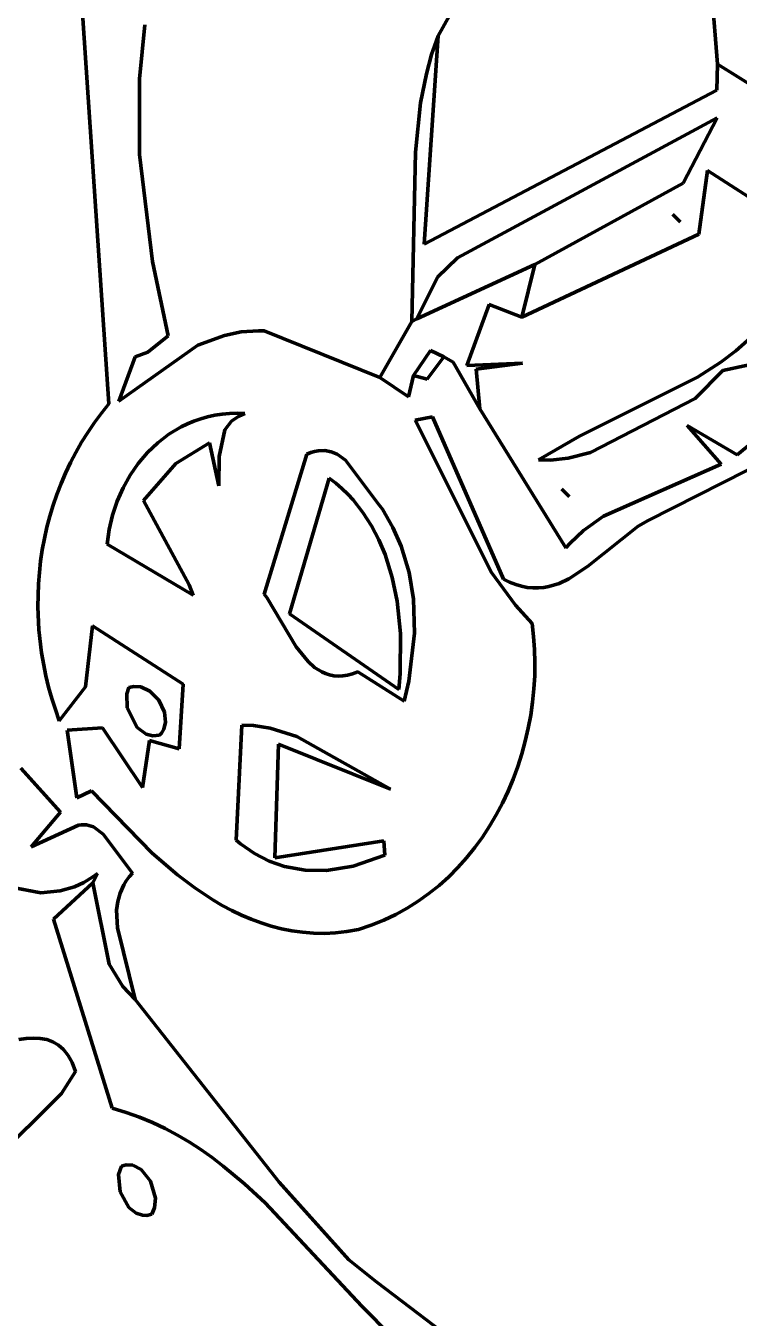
# Model space of a CAD drawing. Header units: millimetres. Extents: x 0 to 8.5, y 0 to 13.2.
# Drawn here: x 4.013 to 4.554, y 6.853 to 7.833 of the extents above; entities that cross this region are included whole.
import ezdxf

# ---------------------------------------------------------------- set-up
doc = ezdxf.new("R2010")
doc.units = ezdxf.units.MM
for name, color, linetype, lineweight in [('color#060606ff', 7, 'CONTINUOUS', 100), ('color#5c5c5cff', 7, 'CONTINUOUS', 100), ('color#aeaeaeff', 7, 'CONTINUOUS', 100), ('color#ffffffff', 7, 'CONTINUOUS', 100)]:
    doc.layers.add(name, color=color, linetype=linetype, lineweight=lineweight)

msp = doc.modelspace()

# ---------------------------------------------------------------- linework, layer by layer
at = {"layer": 'color#060606ff'}
for p, q in [((4.5378, 7.80441), (4.52888, 7.91365)), ((4.05305, 7.88834), (4.07613, 7.54673)), ((4.36065, 7.88868), (4.32593, 7.82603)), ((4.09944, 7.7932), (4.10338, 7.83414)), ((4.32593, 7.82603), (4.32092, 7.81166)), ((4.32092, 7.81166), (4.31693, 7.79712)), ((4.56844, 7.78516), (4.5378, 7.80441)), ((4.09953, 7.73593), (4.09944, 7.7932)), ((4.31693, 7.79712), (4.31259, 7.77503)), ((4.31259, 7.77503), (4.30881, 7.73766)), ((4.10918, 7.65463), (4.09953, 7.73593)), ((4.30881, 7.73766), (4.30602, 7.6092)), ((4.52348, 7.67541), (4.53018, 7.72382)), ((4.53018, 7.72382), (4.59746, 7.68044)), ((4.38923, 7.61254), (4.52348, 7.67541)), ((4.12117, 7.59846), (4.10918, 7.65463)), ((4.34775, 7.57576), (4.36468, 7.62215)), ((4.36468, 7.62215), (4.38923, 7.61254)), ((4.30602, 7.6092), (4.2816, 7.56681)), ((4.10575, 7.58592), (4.12117, 7.59846)), ((4.16375, 7.59869), (4.14371, 7.5912)), ((4.17639, 7.60128), (4.16375, 7.59869)), ((4.18953, 7.60218), (4.17639, 7.60128)), ((4.19402, 7.60206), (4.18953, 7.60218)), ((4.2816, 7.56681), (4.19402, 7.60206)), ((4.14371, 7.5912), (4.08363, 7.54877)), ((4.30708, 7.5684), (4.32015, 7.58729)), ((4.32015, 7.58729), (4.33014, 7.58252)), ((4.55164, 7.58706), (4.54035, 7.5785)), ((4.56238, 7.59647), (4.55164, 7.58706)), ((4.08363, 7.54877), (4.09617, 7.58242)), ((4.09617, 7.58242), (4.10575, 7.58592)), ((4.33014, 7.58252), (4.31763, 7.56545)), ((4.38995, 7.57752), (4.34775, 7.57576)), ((4.35464, 7.57312), (4.38995, 7.57752)), ((4.54035, 7.5785), (4.52255, 7.56697)), ((4.54172, 7.57215), (4.57463, 7.57913)), ((4.31763, 7.56545), (4.30708, 7.5684)), ((4.35757, 7.54288), (4.35464, 7.57312)), ((4.52081, 7.55073), (4.54172, 7.57215)), ((4.52255, 7.56697), (4.43311, 7.52217)), ((4.44149, 7.50995), (4.52081, 7.55073)), ((4.07052, 7.53971), (4.06523, 7.53251)), ((4.07613, 7.54673), (4.07052, 7.53971)), ((4.1511, 7.53702), (4.1565, 7.5382)), ((4.1565, 7.5382), (4.16203, 7.53904)), ((4.16203, 7.53904), (4.1677, 7.53955)), ((4.1677, 7.53955), (4.17348, 7.5397)), ((4.17348, 7.5397), (4.17938, 7.5395)), ((4.17938, 7.5395), (4.17471, 7.53747)), ((4.42277, 7.43766), (4.35757, 7.54288)), ((4.06523, 7.53251), (4.06024, 7.52516)), ((4.12175, 7.52373), (4.13091, 7.52927)), ((4.13091, 7.52927), (4.13573, 7.53164)), ((4.13573, 7.53164), (4.14071, 7.53373)), ((4.14071, 7.53373), (4.14583, 7.53553)), ((4.14583, 7.53553), (4.1511, 7.53702)), ((4.16919, 7.53362), (4.1642, 7.52719)), ((4.17471, 7.53747), (4.16919, 7.53362)), ((4.30853, 7.53447), (4.3216, 7.53686)), ((4.36638, 7.41875), (4.30853, 7.53447)), ((4.3216, 7.53686), (4.37531, 7.41387)), ((4.55257, 7.50803), (4.5148, 7.53045)), ((4.5148, 7.53045), (4.54057, 7.5011)), ((4.06024, 7.52516), (4.05555, 7.51765)), ((4.11326, 7.51719), (4.12175, 7.52373)), ((4.1642, 7.52719), (4.15985, 7.50683)), ((4.43311, 7.52217), (4.40206, 7.50424)), ((4.57387, 7.52566), (4.55257, 7.50803)), ((4.05118, 7.51), (4.04711, 7.50221)), ((4.05555, 7.51765), (4.05118, 7.51)), ((4.09849, 7.50153), (4.10549, 7.50976)), ((4.10549, 7.50976), (4.11326, 7.51719)), ((4.15243, 7.51733), (4.12689, 7.50163)), ((4.15956, 7.48463), (4.15243, 7.51733)), ((4.19401, 7.40232), (4.22628, 7.5086)), ((4.22628, 7.5086), (4.22924, 7.5098)), ((4.22924, 7.5098), (4.23208, 7.51065)), ((4.23208, 7.51065), (4.23483, 7.51119)), ((4.23483, 7.51119), (4.24003, 7.51134)), ((4.24003, 7.51134), (4.24487, 7.51041)), ((4.24487, 7.51041), (4.24939, 7.50851)), ((4.24939, 7.50851), (4.25561, 7.50417)), ((4.42446, 7.50555), (4.44149, 7.50995)), ((4.48502, 7.45825), (4.59927, 7.51617)), ((4.04711, 7.50221), (4.04335, 7.4943)), ((4.09228, 7.49259), (4.09849, 7.50153)), ((4.12689, 7.50163), (4.10256, 7.47341)), ((4.15985, 7.50683), (4.15956, 7.48463)), ((4.25561, 7.50417), (4.28057, 7.47076)), ((4.40206, 7.50424), (4.41119, 7.50413)), ((4.41119, 7.50413), (4.42446, 7.50555)), ((4.54057, 7.5011), (4.4512, 7.4615)), ((4.04335, 7.4943), (4.0399, 7.48628)), ((4.08693, 7.48302), (4.09228, 7.49259)), ((4.24334, 7.49051), (4.21327, 7.3875)), ((4.24825, 7.48665), (4.24334, 7.49051)), ((4.0399, 7.48628), (4.03676, 7.47814)), ((4.08246, 7.47293), (4.08693, 7.48302)), ((4.2529, 7.48259), (4.24825, 7.48665)), ((4.25727, 7.47832), (4.2529, 7.48259)), ((4.41954, 7.482), (4.42524, 7.47658)), ((4.42524, 7.47658), (4.41954, 7.482)), ((4.03393, 7.46991), (4.0314, 7.46158)), ((4.03676, 7.47814), (4.03393, 7.46991)), ((4.07893, 7.46241), (4.08246, 7.47293)), ((4.10256, 7.47341), (4.13718, 7.40962)), ((4.26139, 7.47385), (4.25727, 7.47832)), ((4.26887, 7.4644), (4.26139, 7.47385)), ((4.28057, 7.47076), (4.28358, 7.46677)), ((4.0314, 7.46158), (4.02918, 7.45318)), ((4.07636, 7.45154), (4.07893, 7.46241)), ((4.27537, 7.45429), (4.26887, 7.4644)), ((4.28358, 7.46677), (4.29161, 7.45302)), ((4.4512, 7.4615), (4.43617, 7.45081)), ((4.02918, 7.45318), (4.02727, 7.4447)), ((4.07482, 7.44043), (4.07636, 7.45154)), ((4.28095, 7.44363), (4.27537, 7.45429)), ((4.29161, 7.45302), (4.29794, 7.43872)), ((4.43617, 7.45081), (4.42595, 7.44121)), ((4.43913, 7.42346), (4.47758, 7.45393)), ((4.47758, 7.45393), (4.48502, 7.45825)), ((4.02727, 7.4447), (4.02567, 7.43616)), ((4.14015, 7.40168), (4.07482, 7.44043)), ((4.28564, 7.43249), (4.28095, 7.44363)), ((4.42595, 7.44121), (4.42277, 7.43766)), ((4.02567, 7.43616), (4.02438, 7.42757)), ((4.29111, 7.41506), (4.28564, 7.43249)), ((4.29794, 7.43872), (4.30389, 7.41896)), ((4.02438, 7.42757), (4.02271, 7.41025)), ((4.42493, 7.41405), (4.43913, 7.42346)), ((4.29483, 7.39702), (4.29111, 7.41506)), ((4.30389, 7.41896), (4.30721, 7.39862)), ((4.3845, 7.39396), (4.36638, 7.41875)), ((4.37531, 7.41387), (4.38005, 7.41156)), ((4.38005, 7.41156), (4.38466, 7.40975)), ((4.40988, 7.40819), (4.41755, 7.41057)), ((4.41755, 7.41057), (4.42493, 7.41405)), ((4.02271, 7.41025), (4.02228, 7.39282)), ((4.13718, 7.40962), (4.14015, 7.40168)), ((4.19585, 7.39981), (4.19401, 7.40232)), ((4.38466, 7.40975), (4.38914, 7.40843)), ((4.38914, 7.40843), (4.3935, 7.40757)), ((4.3935, 7.40757), (4.39774, 7.40714)), ((4.39774, 7.40714), (4.40189, 7.40712)), ((4.40189, 7.40712), (4.40593, 7.40748)), ((4.40593, 7.40748), (4.40988, 7.40819)), ((4.02228, 7.39282), (4.02308, 7.37535)), ((4.21828, 7.36239), (4.19585, 7.39981)), ((4.29734, 7.37249), (4.29483, 7.39702)), ((4.30721, 7.39862), (4.308, 7.37275)), ((4.39707, 7.38022), (4.3845, 7.39396)), ((4.21327, 7.3875), (4.29597, 7.33011)), ((4.02308, 7.37535), (4.02512, 7.35791)), ((4.05841, 7.33225), (4.06388, 7.37848)), ((4.06388, 7.37848), (4.1326, 7.33406)), ((4.29703, 7.34199), (4.29734, 7.37249)), ((4.308, 7.37275), (4.30368, 7.33649)), ((4.39822, 7.3704), (4.39707, 7.38022)), ((4.22722, 7.35128), (4.21828, 7.36239)), ((4.39894, 7.3605), (4.39822, 7.3704)), ((4.02512, 7.35791), (4.02838, 7.34056)), ((4.39922, 7.35055), (4.39894, 7.3605)), ((4.23222, 7.34684), (4.22722, 7.35128)), ((4.23766, 7.34341), (4.23222, 7.34684)), ((4.24056, 7.34213), (4.23766, 7.34341)), ((4.24359, 7.34117), (4.24056, 7.34213)), ((4.26096, 7.34206), (4.25717, 7.34105)), ((4.26493, 7.34354), (4.26096, 7.34206)), ((4.30017, 7.32122), (4.26493, 7.34354)), ((4.29597, 7.33011), (4.29703, 7.34199)), ((4.39907, 7.34056), (4.39922, 7.35055)), ((4.02838, 7.34056), (4.03048, 7.33195)), ((4.03048, 7.33195), (4.03288, 7.32339)), ((4.03861, 7.30647), (4.05841, 7.33225)), ((4.09502, 7.3324), (4.09136, 7.33153)), ((4.10045, 7.33202), (4.09502, 7.3324)), ((4.10722, 7.3289), (4.10045, 7.33202)), ((4.1326, 7.33406), (4.12961, 7.28518)), ((4.24676, 7.34056), (4.24359, 7.34117)), ((4.25007, 7.34032), (4.24676, 7.34056)), ((4.25354, 7.34047), (4.25007, 7.34032)), ((4.25717, 7.34105), (4.25354, 7.34047)), ((4.30368, 7.33649), (4.30017, 7.32122)), ((4.39849, 7.33056), (4.39907, 7.34056)), ((4.03288, 7.32339), (4.03559, 7.3149)), ((4.09136, 7.33153), (4.0898, 7.32693)), ((4.0898, 7.32693), (4.09011, 7.3163)), ((4.11417, 7.32194), (4.10722, 7.3289)), ((4.39748, 7.32057), (4.39849, 7.33056)), ((4.03559, 7.3149), (4.03861, 7.30647)), ((4.09011, 7.3163), (4.09761, 7.30132)), ((4.11845, 7.31299), (4.11417, 7.32194)), ((4.11922, 7.30546), (4.11845, 7.31299)), ((4.39606, 7.31061), (4.39748, 7.32057)), ((4.1179, 7.30011), (4.11922, 7.30546)), ((4.17263, 7.21589), (4.17711, 7.30298)), ((4.17711, 7.30298), (4.18588, 7.30276)), ((4.18588, 7.30276), (4.19857, 7.30091)), ((4.39421, 7.30072), (4.39606, 7.31061)), ((4.07141, 7.30097), (4.04467, 7.29921)), ((4.04467, 7.29921), (4.05189, 7.24795)), ((4.1018, 7.25578), (4.07141, 7.30097)), ((4.09761, 7.30132), (4.10456, 7.29614)), ((4.10456, 7.29614), (4.10942, 7.29489)), ((4.10942, 7.29489), (4.11469, 7.29539)), ((4.11469, 7.29539), (4.11598, 7.29687)), ((4.11598, 7.29687), (4.1179, 7.30011)), ((4.19857, 7.30091), (4.21868, 7.29451)), ((4.21868, 7.29451), (4.28963, 7.2544)), ((4.39195, 7.2909), (4.39421, 7.30072)), ((4.10691, 7.29134), (4.1018, 7.25578)), ((4.12961, 7.28518), (4.10691, 7.29134)), ((4.20491, 7.28867), (4.20207, 7.20247)), ((4.28963, 7.2544), (4.20491, 7.28867)), ((4.38929, 7.28119), (4.39195, 7.2909)), ((4.38621, 7.27161), (4.38929, 7.28119)), ((4.03943, 7.23706), (4.00949, 7.27041)), ((4.38273, 7.26219), (4.38621, 7.27161)), ((4.37885, 7.25294), (4.38273, 7.26219)), ((4.05189, 7.24795), (4.06289, 7.25313)), ((4.06289, 7.25313), (4.10905, 7.20598)), ((4.36991, 7.23506), (4.37458, 7.24389)), ((4.37458, 7.24389), (4.37885, 7.25294)), ((4.01736, 7.21076), (4.03943, 7.23706)), ((4.36485, 7.22648), (4.36991, 7.23506)), ((4.05313, 7.22727), (4.01736, 7.21076)), ((4.05524, 7.22758), (4.05313, 7.22727)), ((4.05916, 7.22753), (4.05524, 7.22758)), ((4.06441, 7.22597), (4.05916, 7.22753)), ((4.07178, 7.22026), (4.06441, 7.22597)), ((4.35941, 7.21816), (4.36485, 7.22648)), ((4.09412, 7.19086), (4.07178, 7.22026)), ((4.17606, 7.21302), (4.17263, 7.21589)), ((4.20207, 7.20247), (4.28466, 7.21542)), ((4.28466, 7.21542), (4.2855, 7.20438)), ((4.35359, 7.21015), (4.35941, 7.21816)), ((4.10905, 7.20598), (4.12812, 7.18963)), ((4.18669, 7.2056), (4.17606, 7.21302)), ((4.19779, 7.19993), (4.18669, 7.2056)), ((4.34739, 7.20244), (4.35359, 7.21015)), ((4.20928, 7.19593), (4.19779, 7.19993)), ((4.22505, 7.19305), (4.20928, 7.19593)), ((4.26144, 7.19599), (4.24115, 7.19282)), ((4.2855, 7.20438), (4.26144, 7.19599)), ((4.33387, 7.18808), (4.34081, 7.19508)), ((4.34081, 7.19508), (4.34739, 7.20244)), ((3.96055, 7.18821), (4.02463, 7.17591)), ((4.05721, 7.1837), (4.06415, 7.18792)), ((4.06757, 7.19044), (4.06394, 7.18348)), ((4.06415, 7.18792), (4.06757, 7.19044)), ((4.08751, 7.18185), (4.08938, 7.1849)), ((4.08938, 7.1849), (4.09158, 7.18791)), ((4.09158, 7.18791), (4.09412, 7.19086)), ((4.12812, 7.18963), (4.14139, 7.17962)), ((4.24115, 7.19282), (4.22505, 7.19305)), ((4.32655, 7.18147), (4.33387, 7.18808)), ((4.02463, 7.17591), (4.03934, 7.17737)), ((4.06394, 7.18348), (4.03411, 7.15592)), ((4.03934, 7.17737), (4.05014, 7.18049)), ((4.05014, 7.18049), (4.05721, 7.1837)), ((4.0829, 7.16922), (4.08466, 7.17562)), ((4.08466, 7.17562), (4.08751, 7.18185)), ((4.14139, 7.17962), (4.15513, 7.17054)), ((4.31084, 7.1695), (4.31887, 7.17527)), ((4.31887, 7.17527), (4.32655, 7.18147)), ((4.08209, 7.16269), (4.0829, 7.16922)), ((4.15513, 7.17054), (4.16218, 7.1664)), ((4.16218, 7.1664), (4.16935, 7.16256)), ((4.30244, 7.16419), (4.31084, 7.1695)), ((4.03411, 7.15592), (4.07878, 7.01244)), ((4.08278, 7.14931), (4.08209, 7.16269)), ((4.16935, 7.16256), (4.17664, 7.15904)), ((4.17664, 7.15904), (4.18406, 7.15587)), ((4.18406, 7.15587), (4.1916, 7.15306)), ((4.2846, 7.15504), (4.29369, 7.15936)), ((4.29369, 7.15936), (4.30244, 7.16419)), ((4.09617, 7.09496), (4.08278, 7.14931)), ((4.1916, 7.15306), (4.19927, 7.15064)), ((4.19927, 7.15064), (4.20706, 7.14863)), ((4.20706, 7.14863), (4.21499, 7.14706)), ((4.21499, 7.14706), (4.22305, 7.14594)), ((4.22305, 7.14594), (4.23124, 7.1453)), ((4.24803, 7.14555), (4.25663, 7.14649)), ((4.25663, 7.14649), (4.26537, 7.14799)), ((4.26537, 7.14799), (4.27516, 7.15124)), ((4.27516, 7.15124), (4.2846, 7.15504)), ((4.23124, 7.1453), (4.23957, 7.14516)), ((4.23957, 7.14516), (4.24803, 7.14555)), ((4.20524, 6.95651), (4.09617, 7.09496)), ((4.01355, 7.06537), (4.0079, 7.06455)), ((4.01899, 7.06571), (4.01355, 7.06537)), ((4.02418, 7.06546), (4.01899, 7.06571)), ((4.02909, 7.06456), (4.02418, 7.06546)), ((4.03369, 7.0629), (4.02909, 7.06456)), ((4.03795, 7.06042), (4.03369, 7.0629)), ((4.04183, 7.05701), (4.03795, 7.06042)), ((4.04531, 7.05259), (4.04183, 7.05701)), ((4.04834, 7.04709), (4.04531, 7.05259)), ((4.04024, 7.02362), (4.05091, 7.0404)), ((4.05091, 7.0404), (4.04834, 7.04709)), ((3.95225, 6.9363), (4.04024, 7.02362)), ((4.07878, 7.01244), (4.0893, 7.00934)), ((4.0893, 7.00934), (4.09948, 7.00573)), ((4.09948, 7.00573), (4.10935, 7.00164)), ((4.10935, 7.00164), (4.11892, 6.99711)), ((4.11892, 6.99711), (4.12821, 6.99216)), ((4.12821, 6.99216), (4.13724, 6.98681)), ((4.13724, 6.98681), (4.14602, 6.9811)), ((4.14602, 6.9811), (4.15458, 6.97505)), ((4.08931, 6.96954), (4.08571, 6.96862)), ((4.09447, 6.9692), (4.08931, 6.96954)), ((4.15458, 6.97505), (4.16293, 6.96869)), ((4.08571, 6.96862), (4.08347, 6.96224)), ((4.08347, 6.96224), (4.08472, 6.94912)), ((4.10068, 6.96607), (4.09447, 6.9692)), ((4.10785, 6.95731), (4.10068, 6.96607)), ((4.16293, 6.96869), (4.17908, 6.95514)), ((4.11161, 6.9442), (4.10785, 6.95731)), ((4.17908, 6.95514), (4.19461, 6.94068)), ((4.25813, 6.89752), (4.20524, 6.95651)), ((4.08472, 6.94912), (4.09125, 6.93732)), ((4.11086, 6.9369), (4.11161, 6.9442)), ((4.19461, 6.94068), (4.26812, 6.86231)), ((4.09125, 6.93732), (4.0968, 6.93288)), ((4.0968, 6.93288), (4.1016, 6.93129)), ((4.1016, 6.93129), (4.10505, 6.93125)), ((4.10505, 6.93125), (4.10866, 6.93215)), ((4.10866, 6.93215), (4.11086, 6.9369)), ((4.2794, 6.88061), (4.25813, 6.89752)), ((4.43208, 6.76465), (4.2794, 6.88061)), ((4.26812, 6.86231), (4.2906, 6.83951))]:
    msp.add_line(p, q, dxfattribs=at)
at = {"layer": 'color#5c5c5cff'}
for p, q in [((4.32593, 7.82603), (4.31519, 7.66795)), ((4.32092, 7.81166), (4.32593, 7.82603)), ((4.31693, 7.79712), (4.32092, 7.81166)), ((4.53731, 7.78479), (4.5378, 7.80441)), ((4.5378, 7.80441), (4.56844, 7.78516)), ((4.31259, 7.77503), (4.31693, 7.79712)), ((4.31519, 7.66795), (4.53731, 7.78479)), ((4.30881, 7.73766), (4.31259, 7.77503)), ((4.53733, 7.76361), (4.34064, 7.65755)), ((4.51166, 7.71424), (4.53733, 7.76361)), ((4.30602, 7.6092), (4.30881, 7.73766)), ((4.39926, 7.65236), (4.51166, 7.71424)), ((4.53018, 7.72382), (4.52348, 7.67541)), ((4.59746, 7.68044), (4.53018, 7.72382)), ((4.50378, 7.69031), (4.50937, 7.68481)), ((4.50937, 7.68481), (4.50378, 7.69031)), ((4.52348, 7.67541), (4.38923, 7.61254)), ((4.34064, 7.65755), (4.32533, 7.64293)), ((4.38923, 7.61254), (4.39926, 7.65236)), ((4.32533, 7.64293), (4.30982, 7.61135)), ((4.30982, 7.61135), (4.30602, 7.6092)), ((4.41954, 7.482), (4.42524, 7.47658)), ((4.42524, 7.47658), (4.41954, 7.482)), ((4.08571, 6.96862), (4.08931, 6.96954)), ((4.08931, 6.96954), (4.09447, 6.9692)), ((4.08347, 6.96224), (4.08571, 6.96862)), ((4.08472, 6.94912), (4.08347, 6.96224)), ((4.09447, 6.9692), (4.10068, 6.96607)), ((4.10068, 6.96607), (4.10785, 6.95731)), ((4.10785, 6.95731), (4.11161, 6.9442)), ((4.09125, 6.93732), (4.08472, 6.94912)), ((4.11161, 6.9442), (4.11086, 6.9369)), ((4.0968, 6.93288), (4.09125, 6.93732)), ((4.1016, 6.93129), (4.0968, 6.93288)), ((4.10505, 6.93125), (4.1016, 6.93129)), ((4.10866, 6.93215), (4.10505, 6.93125)), ((4.11086, 6.9369), (4.10866, 6.93215))]:
    msp.add_line(p, q, dxfattribs=at)
at = {"layer": 'color#aeaeaeff'}
for p, q in [((4.50378, 7.69031), (4.50937, 7.68481)), ((4.50937, 7.68481), (4.50378, 7.69031)), ((4.30982, 7.61135), (4.39926, 7.65236)), ((4.39926, 7.65236), (4.38923, 7.61254)), ((4.36468, 7.62215), (4.34775, 7.57576)), ((4.38923, 7.61254), (4.36468, 7.62215)), ((4.2816, 7.56681), (4.30602, 7.6092)), ((4.30602, 7.6092), (4.30982, 7.61135)), ((4.32015, 7.58729), (4.30708, 7.5684)), ((4.33014, 7.58252), (4.32015, 7.58729)), ((4.33716, 7.57841), (4.33014, 7.58252)), ((4.35757, 7.54288), (4.33716, 7.57841)), ((4.34775, 7.57576), (4.38995, 7.57752)), ((4.38995, 7.57752), (4.35464, 7.57312)), ((4.30708, 7.5684), (4.30342, 7.55209)), ((4.35464, 7.57312), (4.35757, 7.54288)), ((4.30342, 7.55209), (4.2816, 7.56681)), ((4.09136, 7.33153), (4.09502, 7.3324)), ((4.09502, 7.3324), (4.10045, 7.33202)), ((4.10045, 7.33202), (4.10722, 7.3289)), ((4.0898, 7.32693), (4.09136, 7.33153)), ((4.09011, 7.3163), (4.0898, 7.32693)), ((4.10722, 7.3289), (4.11417, 7.32194)), ((4.09761, 7.30132), (4.09011, 7.3163)), ((4.11417, 7.32194), (4.11845, 7.31299)), ((4.11845, 7.31299), (4.11922, 7.30546)), ((4.11922, 7.30546), (4.1179, 7.30011)), ((4.10456, 7.29614), (4.09761, 7.30132)), ((4.10942, 7.29489), (4.10456, 7.29614)), ((4.11469, 7.29539), (4.10942, 7.29489)), ((4.11598, 7.29687), (4.11469, 7.29539)), ((4.1179, 7.30011), (4.11598, 7.29687)), ((4.00949, 7.27041), (4.03943, 7.23706)), ((4.03943, 7.23706), (4.01736, 7.21076)), ((4.01736, 7.21076), (4.05313, 7.22727)), ((4.05313, 7.22727), (4.05524, 7.22758)), ((4.05524, 7.22758), (4.05916, 7.22753)), ((4.05916, 7.22753), (4.06441, 7.22597)), ((4.06441, 7.22597), (4.07178, 7.22026)), ((4.07178, 7.22026), (4.09412, 7.19086)), ((4.02463, 7.17591), (3.96055, 7.18821)), ((4.06415, 7.18792), (4.05721, 7.1837)), ((4.06394, 7.18348), (4.06757, 7.19044)), ((4.06757, 7.19044), (4.06415, 7.18792)), ((4.08938, 7.1849), (4.08751, 7.18185)), ((4.09158, 7.18791), (4.08938, 7.1849)), ((4.09412, 7.19086), (4.09158, 7.18791)), ((4.03934, 7.17737), (4.02463, 7.17591)), ((4.05014, 7.18049), (4.03934, 7.17737)), ((4.05721, 7.1837), (4.05014, 7.18049)), ((4.07633, 7.12173), (4.06394, 7.18348)), ((4.08466, 7.17562), (4.0829, 7.16922)), ((4.08751, 7.18185), (4.08466, 7.17562)), ((4.0829, 7.16922), (4.08209, 7.16269)), ((4.08209, 7.16269), (4.08278, 7.14931)), ((4.08278, 7.14931), (4.09617, 7.09496)), ((4.08665, 7.10485), (4.07633, 7.12173)), ((4.09617, 7.09496), (4.08665, 7.10485))]:
    msp.add_line(p, q, dxfattribs=at)
at = {"layer": 'color#ffffffff'}
for p, q in [((4.52888, 7.91365), (4.5378, 7.80441)), ((4.07613, 7.54673), (4.05305, 7.88834)), ((4.32593, 7.82603), (4.36065, 7.88868)), ((4.10338, 7.83414), (4.09944, 7.7932)), ((4.31519, 7.66795), (4.32593, 7.82603)), ((4.5378, 7.80441), (4.53731, 7.78479)), ((4.09944, 7.7932), (4.09953, 7.73593)), ((4.53731, 7.78479), (4.31519, 7.66795)), ((4.34064, 7.65755), (4.53733, 7.76361)), ((4.53733, 7.76361), (4.51166, 7.71424)), ((4.09953, 7.73593), (4.10918, 7.65463)), ((4.51166, 7.71424), (4.39926, 7.65236)), ((4.32533, 7.64293), (4.34064, 7.65755)), ((4.10918, 7.65463), (4.12117, 7.59846)), ((4.39926, 7.65236), (4.30982, 7.61135)), ((4.30982, 7.61135), (4.32533, 7.64293)), ((4.12117, 7.59846), (4.10575, 7.58592)), ((4.14371, 7.5912), (4.16375, 7.59869)), ((4.16375, 7.59869), (4.17639, 7.60128)), ((4.17639, 7.60128), (4.18953, 7.60218)), ((4.18953, 7.60218), (4.19402, 7.60206)), ((4.19402, 7.60206), (4.2816, 7.56681)), ((4.08363, 7.54877), (4.14371, 7.5912)), ((4.54035, 7.5785), (4.55164, 7.58706)), ((4.55164, 7.58706), (4.56238, 7.59647)), ((4.09617, 7.58242), (4.08363, 7.54877)), ((4.10575, 7.58592), (4.09617, 7.58242)), ((4.31763, 7.56545), (4.33014, 7.58252)), ((4.33014, 7.58252), (4.33716, 7.57841)), ((4.33716, 7.57841), (4.35757, 7.54288)), ((4.52255, 7.56697), (4.54035, 7.5785)), ((4.57463, 7.57913), (4.54172, 7.57215)), ((4.30342, 7.55209), (4.30708, 7.5684)), ((4.30708, 7.5684), (4.31763, 7.56545)), ((4.54172, 7.57215), (4.52081, 7.55073)), ((4.2816, 7.56681), (4.30342, 7.55209)), ((4.43311, 7.52217), (4.52255, 7.56697)), ((4.52081, 7.55073), (4.44149, 7.50995)), ((4.06523, 7.53251), (4.07052, 7.53971)), ((4.07052, 7.53971), (4.07613, 7.54673)), ((4.1565, 7.5382), (4.1511, 7.53702)), ((4.16203, 7.53904), (4.1565, 7.5382)), ((4.1677, 7.53955), (4.16203, 7.53904)), ((4.17348, 7.5397), (4.1677, 7.53955)), ((4.17938, 7.5395), (4.17348, 7.5397)), ((4.17471, 7.53747), (4.17938, 7.5395)), ((4.35757, 7.54288), (4.42277, 7.43766)), ((4.06024, 7.52516), (4.06523, 7.53251)), ((4.13091, 7.52927), (4.12175, 7.52373)), ((4.13573, 7.53164), (4.13091, 7.52927)), ((4.14071, 7.53373), (4.13573, 7.53164)), ((4.14583, 7.53553), (4.14071, 7.53373)), ((4.1511, 7.53702), (4.14583, 7.53553)), ((4.1642, 7.52719), (4.16919, 7.53362)), ((4.16919, 7.53362), (4.17471, 7.53747)), ((4.3216, 7.53686), (4.30853, 7.53447)), ((4.30853, 7.53447), (4.36638, 7.41875)), ((4.37531, 7.41387), (4.3216, 7.53686)), ((4.54057, 7.5011), (4.5148, 7.53045)), ((4.5148, 7.53045), (4.55257, 7.50803)), ((4.05555, 7.51765), (4.06024, 7.52516)), ((4.12175, 7.52373), (4.11326, 7.51719)), ((4.15985, 7.50683), (4.1642, 7.52719)), ((4.40206, 7.50424), (4.43311, 7.52217)), ((4.55257, 7.50803), (4.57387, 7.52566)), ((4.04711, 7.50221), (4.05118, 7.51)), ((4.05118, 7.51), (4.05555, 7.51765)), ((4.10549, 7.50976), (4.09849, 7.50153)), ((4.11326, 7.51719), (4.10549, 7.50976)), ((4.12689, 7.50163), (4.15243, 7.51733)), ((4.15243, 7.51733), (4.15956, 7.48463)), ((4.22628, 7.5086), (4.19401, 7.40232)), ((4.22924, 7.5098), (4.22628, 7.5086)), ((4.23208, 7.51065), (4.22924, 7.5098)), ((4.23483, 7.51119), (4.23208, 7.51065)), ((4.24003, 7.51134), (4.23483, 7.51119)), ((4.24487, 7.51041), (4.24003, 7.51134)), ((4.24939, 7.50851), (4.24487, 7.51041)), ((4.25561, 7.50417), (4.24939, 7.50851)), ((4.44149, 7.50995), (4.42446, 7.50555)), ((4.59927, 7.51617), (4.48502, 7.45825)), ((4.04335, 7.4943), (4.04711, 7.50221)), ((4.09849, 7.50153), (4.09228, 7.49259)), ((4.10256, 7.47341), (4.12689, 7.50163)), ((4.15956, 7.48463), (4.15985, 7.50683)), ((4.28057, 7.47076), (4.25561, 7.50417)), ((4.41119, 7.50413), (4.40206, 7.50424)), ((4.42446, 7.50555), (4.41119, 7.50413)), ((4.4512, 7.4615), (4.54057, 7.5011)), ((4.0399, 7.48628), (4.04335, 7.4943)), ((4.09228, 7.49259), (4.08693, 7.48302)), ((4.21327, 7.3875), (4.24334, 7.49051)), ((4.24334, 7.49051), (4.24825, 7.48665)), ((4.03676, 7.47814), (4.0399, 7.48628)), ((4.08693, 7.48302), (4.08246, 7.47293)), ((4.24825, 7.48665), (4.2529, 7.48259)), ((4.2529, 7.48259), (4.25727, 7.47832)), ((4.0314, 7.46158), (4.03393, 7.46991)), ((4.03393, 7.46991), (4.03676, 7.47814)), ((4.08246, 7.47293), (4.07893, 7.46241)), ((4.13718, 7.40962), (4.10256, 7.47341)), ((4.25727, 7.47832), (4.26139, 7.47385)), ((4.26139, 7.47385), (4.26887, 7.4644)), ((4.28358, 7.46677), (4.28057, 7.47076)), ((4.02918, 7.45318), (4.0314, 7.46158)), ((4.07893, 7.46241), (4.07636, 7.45154)), ((4.26887, 7.4644), (4.27537, 7.45429)), ((4.29161, 7.45302), (4.28358, 7.46677)), ((4.43617, 7.45081), (4.4512, 7.4615)), ((4.02727, 7.4447), (4.02918, 7.45318)), ((4.07636, 7.45154), (4.07482, 7.44043)), ((4.27537, 7.45429), (4.28095, 7.44363)), ((4.29794, 7.43872), (4.29161, 7.45302)), ((4.42595, 7.44121), (4.43617, 7.45081)), ((4.47758, 7.45393), (4.43913, 7.42346)), ((4.48502, 7.45825), (4.47758, 7.45393)), ((4.02567, 7.43616), (4.02727, 7.4447)), ((4.07482, 7.44043), (4.14015, 7.40168)), ((4.28095, 7.44363), (4.28564, 7.43249)), ((4.42277, 7.43766), (4.42595, 7.44121)), ((4.02438, 7.42757), (4.02567, 7.43616)), ((4.28564, 7.43249), (4.29111, 7.41506)), ((4.30389, 7.41896), (4.29794, 7.43872)), ((4.02271, 7.41025), (4.02438, 7.42757)), ((4.43913, 7.42346), (4.42493, 7.41405)), ((4.29111, 7.41506), (4.29483, 7.39702)), ((4.30721, 7.39862), (4.30389, 7.41896)), ((4.36638, 7.41875), (4.3845, 7.39396)), ((4.38005, 7.41156), (4.37531, 7.41387)), ((4.38466, 7.40975), (4.38005, 7.41156)), ((4.41755, 7.41057), (4.40988, 7.40819)), ((4.42493, 7.41405), (4.41755, 7.41057)), ((4.02228, 7.39282), (4.02271, 7.41025)), ((4.14015, 7.40168), (4.13718, 7.40962)), ((4.19401, 7.40232), (4.19585, 7.39981)), ((4.38914, 7.40843), (4.38466, 7.40975)), ((4.3935, 7.40757), (4.38914, 7.40843)), ((4.39774, 7.40714), (4.3935, 7.40757)), ((4.40189, 7.40712), (4.39774, 7.40714)), ((4.40593, 7.40748), (4.40189, 7.40712)), ((4.40988, 7.40819), (4.40593, 7.40748)), ((4.02308, 7.37535), (4.02228, 7.39282)), ((4.19585, 7.39981), (4.21828, 7.36239)), ((4.29483, 7.39702), (4.29734, 7.37249)), ((4.308, 7.37275), (4.30721, 7.39862)), ((4.3845, 7.39396), (4.39707, 7.38022)), ((4.29597, 7.33011), (4.21327, 7.3875)), ((4.02512, 7.35791), (4.02308, 7.37535)), ((4.06388, 7.37848), (4.05841, 7.33225)), ((4.1326, 7.33406), (4.06388, 7.37848)), ((4.29734, 7.37249), (4.29703, 7.34199)), ((4.30368, 7.33649), (4.308, 7.37275)), ((4.39707, 7.38022), (4.39822, 7.3704)), ((4.21828, 7.36239), (4.22722, 7.35128)), ((4.39822, 7.3704), (4.39894, 7.3605)), ((4.02838, 7.34056), (4.02512, 7.35791)), ((4.39894, 7.3605), (4.39922, 7.35055)), ((4.22722, 7.35128), (4.23222, 7.34684)), ((4.23222, 7.34684), (4.23766, 7.34341)), ((4.23766, 7.34341), (4.24056, 7.34213)), ((4.24056, 7.34213), (4.24359, 7.34117)), ((4.25717, 7.34105), (4.26096, 7.34206)), ((4.26096, 7.34206), (4.26493, 7.34354)), ((4.26493, 7.34354), (4.30017, 7.32122)), ((4.29703, 7.34199), (4.29597, 7.33011)), ((4.39922, 7.35055), (4.39907, 7.34056)), ((4.03048, 7.33195), (4.02838, 7.34056)), ((4.03288, 7.32339), (4.03048, 7.33195)), ((4.05841, 7.33225), (4.03861, 7.30647)), ((4.12961, 7.28518), (4.1326, 7.33406)), ((4.24359, 7.34117), (4.24676, 7.34056)), ((4.24676, 7.34056), (4.25007, 7.34032)), ((4.25007, 7.34032), (4.25354, 7.34047)), ((4.25354, 7.34047), (4.25717, 7.34105)), ((4.30017, 7.32122), (4.30368, 7.33649)), ((4.39907, 7.34056), (4.39849, 7.33056)), ((4.03559, 7.3149), (4.03288, 7.32339)), ((4.39849, 7.33056), (4.39748, 7.32057)), ((4.03861, 7.30647), (4.03559, 7.3149)), ((4.39748, 7.32057), (4.39606, 7.31061)), ((4.17711, 7.30298), (4.17263, 7.21589)), ((4.18588, 7.30276), (4.17711, 7.30298)), ((4.19857, 7.30091), (4.18588, 7.30276)), ((4.39606, 7.31061), (4.39421, 7.30072)), ((4.04467, 7.29921), (4.07141, 7.30097)), ((4.05189, 7.24795), (4.04467, 7.29921)), ((4.07141, 7.30097), (4.1018, 7.25578)), ((4.21868, 7.29451), (4.19857, 7.30091)), ((4.28963, 7.2544), (4.21868, 7.29451)), ((4.39421, 7.30072), (4.39195, 7.2909)), ((4.1018, 7.25578), (4.10691, 7.29134)), ((4.10691, 7.29134), (4.12961, 7.28518)), ((4.20207, 7.20247), (4.20491, 7.28867)), ((4.20491, 7.28867), (4.28963, 7.2544)), ((4.39195, 7.2909), (4.38929, 7.28119)), ((4.38929, 7.28119), (4.38621, 7.27161)), ((4.38621, 7.27161), (4.38273, 7.26219)), ((4.38273, 7.26219), (4.37885, 7.25294)), ((4.06289, 7.25313), (4.05189, 7.24795)), ((4.10905, 7.20598), (4.06289, 7.25313)), ((4.37458, 7.24389), (4.36991, 7.23506)), ((4.37885, 7.25294), (4.37458, 7.24389)), ((4.36991, 7.23506), (4.36485, 7.22648)), ((4.36485, 7.22648), (4.35941, 7.21816)), ((4.17263, 7.21589), (4.17606, 7.21302)), ((4.28466, 7.21542), (4.20207, 7.20247)), ((4.2855, 7.20438), (4.28466, 7.21542)), ((4.35941, 7.21816), (4.35359, 7.21015)), ((4.12812, 7.18963), (4.10905, 7.20598)), ((4.17606, 7.21302), (4.18669, 7.2056)), ((4.18669, 7.2056), (4.19779, 7.19993)), ((4.35359, 7.21015), (4.34739, 7.20244)), ((4.19779, 7.19993), (4.20928, 7.19593)), ((4.20928, 7.19593), (4.22505, 7.19305)), ((4.24115, 7.19282), (4.26144, 7.19599)), ((4.26144, 7.19599), (4.2855, 7.20438)), ((4.34081, 7.19508), (4.33387, 7.18808)), ((4.34739, 7.20244), (4.34081, 7.19508)), ((4.14139, 7.17962), (4.12812, 7.18963)), ((4.22505, 7.19305), (4.24115, 7.19282)), ((4.33387, 7.18808), (4.32655, 7.18147)), ((4.03411, 7.15592), (4.06394, 7.18348)), ((4.06394, 7.18348), (4.07633, 7.12173)), ((4.15513, 7.17054), (4.14139, 7.17962)), ((4.31887, 7.17527), (4.31084, 7.1695)), ((4.32655, 7.18147), (4.31887, 7.17527)), ((4.16218, 7.1664), (4.15513, 7.17054)), ((4.16935, 7.16256), (4.16218, 7.1664)), ((4.31084, 7.1695), (4.30244, 7.16419)), ((4.07878, 7.01244), (4.03411, 7.15592)), ((4.17664, 7.15904), (4.16935, 7.16256)), ((4.18406, 7.15587), (4.17664, 7.15904)), ((4.1916, 7.15306), (4.18406, 7.15587)), ((4.29369, 7.15936), (4.2846, 7.15504)), ((4.30244, 7.16419), (4.29369, 7.15936)), ((4.19927, 7.15064), (4.1916, 7.15306)), ((4.20706, 7.14863), (4.19927, 7.15064)), ((4.21499, 7.14706), (4.20706, 7.14863)), ((4.22305, 7.14594), (4.21499, 7.14706)), ((4.23124, 7.1453), (4.22305, 7.14594)), ((4.25663, 7.14649), (4.24803, 7.14555)), ((4.26537, 7.14799), (4.25663, 7.14649)), ((4.27516, 7.15124), (4.26537, 7.14799)), ((4.2846, 7.15504), (4.27516, 7.15124)), ((4.23957, 7.14516), (4.23124, 7.1453)), ((4.24803, 7.14555), (4.23957, 7.14516)), ((4.07633, 7.12173), (4.08665, 7.10485)), ((4.08665, 7.10485), (4.09617, 7.09496)), ((4.09617, 7.09496), (4.20524, 6.95651)), ((4.0079, 7.06455), (4.01355, 7.06537)), ((4.01355, 7.06537), (4.01899, 7.06571)), ((4.01899, 7.06571), (4.02418, 7.06546)), ((4.02418, 7.06546), (4.02909, 7.06456)), ((4.02909, 7.06456), (4.03369, 7.0629)), ((4.03369, 7.0629), (4.03795, 7.06042)), ((4.03795, 7.06042), (4.04183, 7.05701)), ((4.04183, 7.05701), (4.04531, 7.05259)), ((4.04531, 7.05259), (4.04834, 7.04709)), ((4.05091, 7.0404), (4.04024, 7.02362)), ((4.04834, 7.04709), (4.05091, 7.0404)), ((4.04024, 7.02362), (3.95225, 6.9363)), ((4.0893, 7.00934), (4.07878, 7.01244)), ((4.09948, 7.00573), (4.0893, 7.00934)), ((4.10935, 7.00164), (4.09948, 7.00573)), ((4.11892, 6.99711), (4.10935, 7.00164)), ((4.12821, 6.99216), (4.11892, 6.99711)), ((4.13724, 6.98681), (4.12821, 6.99216)), ((4.14602, 6.9811), (4.13724, 6.98681)), ((4.15458, 6.97505), (4.14602, 6.9811)), ((4.16293, 6.96869), (4.15458, 6.97505)), ((4.17908, 6.95514), (4.16293, 6.96869)), ((4.19461, 6.94068), (4.17908, 6.95514)), ((4.20524, 6.95651), (4.25813, 6.89752)), ((4.26812, 6.86231), (4.19461, 6.94068)), ((4.25813, 6.89752), (4.2794, 6.88061)), ((4.2794, 6.88061), (4.43208, 6.76465)), ((4.2906, 6.83951), (4.26812, 6.86231))]:
    msp.add_line(p, q, dxfattribs=at)

doc.saveas('drawing.dxf')
